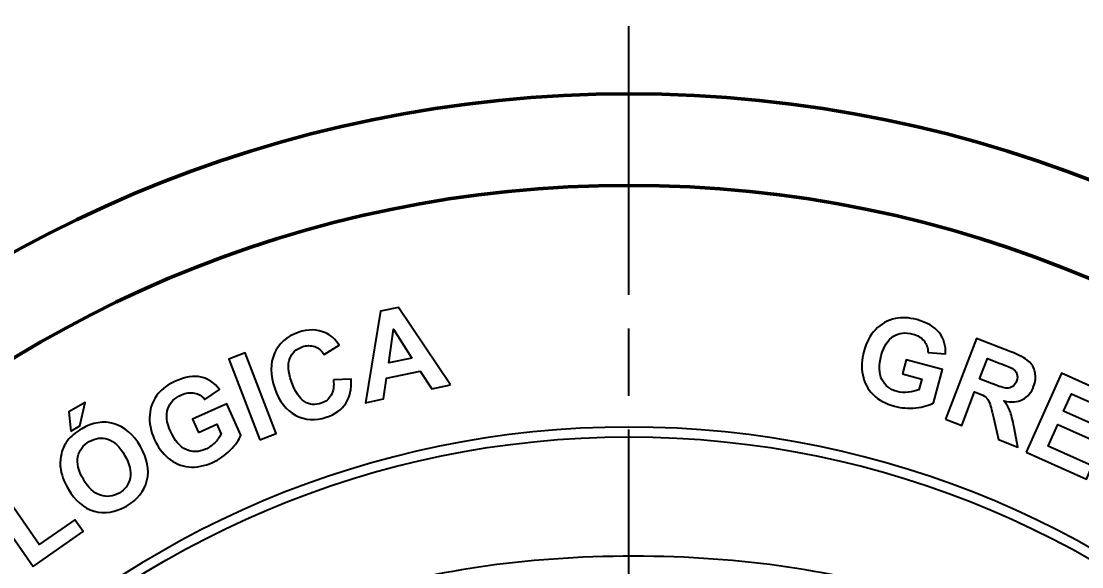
# Model space of a CAD drawing. Extents: x 0 to 616, y 0 to 436.
# Drawn here: x 473 to 544.1, y 346.5 to 383 of the extents above; entities that cross this region are included whole.
import ezdxf

# ---------------------------------------------------------------- set-up
doc = ezdxf.new("R2010")
doc.units = 0
doc.header["$LTSCALE"] = 1.5
doc.linetypes.add('AM_ISO08W050', pattern=[18, 12, -1.5, 3, -1.5])
doc.layers.get('0').update_dxf_attribs({"linetype": 'CONTINUOUS'})
doc.layers.get('Defpoints').update_dxf_attribs({"linetype": 'CONTINUOUS'})
for name, color, linetype, lineweight in [('AM_0', 7, 'CONTINUOUS', 50), ('AM_5', 3, 'CONTINUOUS', 25), ('AM_7', 4, 'AM_ISO08W050', 25)]:
    doc.layers.add(name, color=color, linetype=linetype, lineweight=lineweight)
doc.styles.get("Standard").update_dxf_attribs({"font": 'ISOCP.SHX'})
doc.dimstyles.new('AM_ISO', dxfattribs={"dimtxt": 3.5, "dimasz": 2.5, "dimexe": 1, "dimexo": 1, "dimgap": 1.5, "dimtad": 1, "dimdsep": 46, "dimtxsty": 'Standard', "dimcen": 0, "dimclrd": 256, "dimclre": 256, "dimclrt": 2, "dimadec": 0, "dimazin": 2, "dimtp": 0.1, "dimtm": 0.1, "dimtfac": 0.71, "dimtdec": 3, "dimtmove": 0, "dimatfit": 3, "dimfxl": 1, "dimlwd": -1, "dimlwe": -1, "dimarcsym": 0})

# ---------------------------------------------------------------- blocks, each defined once
blk = doc.blocks.new('*D38')
at = {"layer": 'AM_5', "transparency": 16777216}
blk.add_line((490.958, 270.081), (497.972, 277.095), dxfattribs=at)
for start, end in [(206.94921, 215.9746), (225, 270), (279.0254, 288.05079)]:
    blk.add_arc((513.762, 292.885), 23.831, start, end, dxfattribs=at)
for points in [[(494.952, 279.292), (494.001, 278.48), (496.912, 276.034)], [(517.55, 268.726), (517.452, 269.972), (513.762, 269.054)]]:
    blk.add_solid(points, dxfattribs=at)
at = {"layer": 'Defpoints', "color": 0, "transparency": 16777216}
for p in [(513.762, 383.05), (501.847, 272.247), (489.898, 269.02), (473.988, 253.11), (513.762, 202.72)]:
    blk.add_point(p, dxfattribs=at)
at = {"layer": 'AM_5', "color": 3, "transparency": 16777216, "insert": (506.508, 275.372), "char_height": 5.25, "attachment_point": 5, "rotation": 337.5}
blk.add_mtext('45°', dxfattribs=at)

msp = doc.modelspace()

# ---------------------------------------------------------------- linework, layer by layer
at = {"linetype": 'Continuous'}
msp.add_circle((513.762, 292.885), 79.175, dxfattribs=at)
for points, knots in [([(501.795, 358.704), (501.795, 358.704), (500.551, 358.44), (500.551, 358.44), (500.551, 358.44), (500.551, 358.44), (499.783, 359.621), (499.783, 359.621), (499.783, 359.621), (499.783, 359.621), (497.52, 359.14), (497.52, 359.14), (497.52, 359.14), (497.52, 359.14), (497.327, 357.755), (497.327, 357.755), (497.327, 357.755), (497.327, 357.755), (496.114, 357.497), (496.114, 357.497), (496.114, 357.497), (496.114, 357.497), (497.116, 363.627), (497.116, 363.627), (497.116, 363.627), (497.116, 363.627), (498.325, 363.884), (498.325, 363.884), (498.325, 363.884), (498.325, 363.884), (501.795, 358.704), (501.795, 358.704)], [0, 0, 0, 0, 0.111111, 0.111111, 0.111111, 0.111111, 0.222222, 0.222222, 0.222222, 0.222222, 0.333333, 0.333333, 0.333333, 0.333333, 0.444444, 0.444444, 0.444444, 0.444444, 0.555556, 0.555556, 0.555556, 0.555556, 0.666667, 0.666667, 0.666667, 0.666667, 0.777778, 0.777778, 0.777778, 0.777778, 1, 1, 1, 1]), ([(532.089, 359.431), (532.089, 359.431), (532.342, 360.373), (532.342, 360.373), (532.342, 360.373), (532.342, 360.373), (534.774, 359.721), (534.774, 359.721), (534.774, 359.721), (534.774, 359.721), (534.178, 357.494), (534.178, 357.494), (534.178, 357.494), (533.879, 357.328), (533.483, 357.218), (532.987, 357.164), (532.987, 357.164), (532.492, 357.111), (532.014, 357.146), (531.554, 357.269), (531.554, 357.269), (530.97, 357.426), (530.493, 357.685), (530.123, 358.046), (530.123, 358.046), (529.754, 358.409), (529.522, 358.846), (529.425, 359.362), (529.425, 359.362), (529.329, 359.877), (529.353, 360.403), (529.496, 360.939), (529.496, 360.939), (529.652, 361.521), (529.913, 362.006), (530.278, 362.394), (530.278, 362.394), (530.644, 362.78), (531.094, 363.032), (531.629, 363.146), (531.629, 363.146), (532.037, 363.237), (532.509, 363.209), (533.042, 363.066), (533.042, 363.066), (533.736, 362.881), (534.24, 362.589), (534.551, 362.195), (534.551, 362.195), (534.864, 361.799), (535.007, 361.329), (534.981, 360.785), (534.981, 360.785), (534.981, 360.785), (533.804, 360.876), (533.804, 360.876), (533.804, 360.876), (533.799, 361.171), (533.708, 361.429), (533.534, 361.646), (533.534, 361.646), (533.359, 361.863), (533.109, 362.015), (532.784, 362.102), (532.784, 362.102), (532.291, 362.234), (531.857, 362.183), (531.482, 361.949), (531.482, 361.949), (531.106, 361.713), (530.837, 361.288), (530.672, 360.673), (530.672, 360.673), (530.495, 360.01), (530.508, 359.472), (530.715, 359.061), (530.715, 359.061), (530.92, 358.65), (531.262, 358.381), (531.74, 358.253), (531.74, 358.253), (531.977, 358.19), (532.226, 358.173), (532.489, 358.202), (532.489, 358.202), (532.751, 358.231), (532.986, 358.289), (533.192, 358.375), (533.192, 358.375), (533.192, 358.375), (533.382, 359.084), (533.382, 359.084), (533.382, 359.084), (533.382, 359.084), (532.089, 359.431), (532.089, 359.431)], [0, 0, 0, 0, 0.04, 0.04, 0.04, 0.04, 0.08, 0.08, 0.08, 0.08, 0.12, 0.12, 0.12, 0.12, 0.16, 0.16, 0.16, 0.16, 0.2, 0.2, 0.2, 0.2, 0.24, 0.24, 0.24, 0.24, 0.28, 0.28, 0.28, 0.28, 0.32, 0.32, 0.32, 0.32, 0.36, 0.36, 0.36, 0.36, 0.4, 0.4, 0.4, 0.4, 0.44, 0.44, 0.44, 0.44, 0.48, 0.48, 0.48, 0.48, 0.52, 0.52, 0.52, 0.52, 0.56, 0.56, 0.56, 0.56, 0.6, 0.6, 0.6, 0.6, 0.64, 0.64, 0.64, 0.64, 0.68, 0.68, 0.68, 0.68, 0.72, 0.72, 0.72, 0.72, 0.76, 0.76, 0.76, 0.76, 0.8, 0.8, 0.8, 0.8, 0.84, 0.84, 0.84, 0.84, 0.88, 0.88, 0.88, 0.88, 0.92, 0.92, 0.92, 0.92, 1, 1, 1, 1]), ([(493.964, 359.047), (493.964, 359.047), (495.151, 359.076), (495.151, 359.076), (495.151, 359.076), (495.192, 358.422), (495.072, 357.885), (494.79, 357.462), (494.79, 357.462), (494.509, 357.042), (494.073, 356.73), (493.486, 356.527), (493.486, 356.527), (492.759, 356.277), (492.076, 356.32), (491.438, 356.655), (491.438, 356.655), (490.799, 356.99), (490.331, 357.589), (490.035, 358.449), (490.035, 358.449), (489.721, 359.36), (489.713, 360.148), (490.01, 360.815), (490.01, 360.815), (490.306, 361.48), (490.838, 361.945), (491.605, 362.209), (491.605, 362.209), (492.274, 362.44), (492.886, 362.43), (493.44, 362.177), (493.44, 362.177), (493.77, 362.03), (494.072, 361.758), (494.348, 361.362), (494.348, 361.362), (494.348, 361.362), (493.343, 360.724), (493.343, 360.724), (493.343, 360.724), (493.182, 360.987), (492.969, 361.164), (492.706, 361.258), (492.706, 361.258), (492.445, 361.351), (492.167, 361.347), (491.874, 361.246), (491.874, 361.246), (491.469, 361.106), (491.189, 360.847), (491.037, 360.469), (491.037, 360.469), (490.884, 360.091), (490.921, 359.577), (491.145, 358.924), (491.145, 358.924), (491.384, 358.232), (491.677, 357.782), (492.028, 357.575), (492.028, 357.575), (492.377, 357.366), (492.752, 357.331), (493.149, 357.468), (493.149, 357.468), (493.443, 357.569), (493.664, 357.749), (493.811, 358.009), (493.811, 358.009), (493.958, 358.268), (494.008, 358.614), (493.964, 359.047)], [0, 0, 0, 0, 0.052632, 0.052632, 0.052632, 0.052632, 0.105263, 0.105263, 0.105263, 0.105263, 0.157895, 0.157895, 0.157895, 0.157895, 0.210526, 0.210526, 0.210526, 0.210526, 0.263158, 0.263158, 0.263158, 0.263158, 0.315789, 0.315789, 0.315789, 0.315789, 0.368421, 0.368421, 0.368421, 0.368421, 0.421053, 0.421053, 0.421053, 0.421053, 0.473684, 0.473684, 0.473684, 0.473684, 0.526316, 0.526316, 0.526316, 0.526316, 0.578947, 0.578947, 0.578947, 0.578947, 0.631579, 0.631579, 0.631579, 0.631579, 0.684211, 0.684211, 0.684211, 0.684211, 0.736842, 0.736842, 0.736842, 0.736842, 0.789474, 0.789474, 0.789474, 0.789474, 0.842105, 0.842105, 0.842105, 0.842105, 0.894737, 0.894737, 0.894737, 0.894737, 1, 1, 1, 1]), ([(499.214, 360.497), (499.214, 360.497), (497.987, 362.432), (497.987, 362.432), (497.987, 362.432), (497.987, 362.432), (497.669, 360.168), (497.669, 360.168), (497.669, 360.168), (497.669, 360.168), (499.214, 360.497), (499.214, 360.497)], [0, 0, 0, 0, 0.25, 0.25, 0.25, 0.25, 0.5, 0.5, 0.5, 0.5, 1, 1, 1, 1]), ([(534.968, 356.395), (534.968, 356.395), (537.042, 361.799), (537.042, 361.799), (537.042, 361.799), (537.042, 361.799), (539.339, 360.917), (539.339, 360.917), (539.339, 360.917), (539.917, 360.696), (540.317, 360.486), (540.542, 360.288), (540.542, 360.288), (540.766, 360.091), (540.91, 359.838), (540.972, 359.53), (540.972, 359.53), (541.034, 359.22), (541.003, 358.907), (540.88, 358.588), (540.88, 358.588), (540.725, 358.183), (540.476, 357.892), (540.137, 357.72), (540.137, 357.72), (539.798, 357.548), (539.377, 357.518), (538.877, 357.632), (538.877, 357.632), (539.06, 357.403), (539.197, 357.177), (539.287, 356.953), (539.287, 356.953), (539.377, 356.729), (539.472, 356.358), (539.571, 355.838), (539.571, 355.838), (539.571, 355.838), (539.827, 354.53), (539.827, 354.53), (539.827, 354.53), (539.827, 354.53), (538.522, 355.031), (538.522, 355.031), (538.522, 355.031), (538.522, 355.031), (538.185, 356.51), (538.185, 356.51), (538.185, 356.51), (538.065, 357.038), (537.976, 357.376), (537.914, 357.525), (537.914, 357.525), (537.853, 357.674), (537.772, 357.79), (537.673, 357.876), (537.673, 357.876), (537.572, 357.961), (537.398, 358.051), (537.146, 358.148), (537.146, 358.148), (537.146, 358.148), (536.926, 358.232), (536.926, 358.232), (536.926, 358.232), (536.926, 358.232), (536.06, 355.976), (536.06, 355.976), (536.06, 355.976), (536.06, 355.976), (534.968, 356.395), (534.968, 356.395)], [0, 0, 0, 0, 0.052632, 0.052632, 0.052632, 0.052632, 0.105263, 0.105263, 0.105263, 0.105263, 0.157895, 0.157895, 0.157895, 0.157895, 0.210526, 0.210526, 0.210526, 0.210526, 0.263158, 0.263158, 0.263158, 0.263158, 0.315789, 0.315789, 0.315789, 0.315789, 0.368421, 0.368421, 0.368421, 0.368421, 0.421053, 0.421053, 0.421053, 0.421053, 0.473684, 0.473684, 0.473684, 0.473684, 0.526316, 0.526316, 0.526316, 0.526316, 0.578947, 0.578947, 0.578947, 0.578947, 0.631579, 0.631579, 0.631579, 0.631579, 0.684211, 0.684211, 0.684211, 0.684211, 0.736842, 0.736842, 0.736842, 0.736842, 0.789474, 0.789474, 0.789474, 0.789474, 0.842105, 0.842105, 0.842105, 0.842105, 0.894737, 0.894737, 0.894737, 0.894737, 1, 1, 1, 1]), ([(489.029, 355.027), (489.029, 355.027), (486.955, 360.43), (486.955, 360.43), (486.955, 360.43), (486.955, 360.43), (488.046, 360.849), (488.046, 360.849), (488.046, 360.849), (488.046, 360.849), (490.12, 355.445), (490.12, 355.445), (490.12, 355.445), (490.12, 355.445), (489.029, 355.027), (489.029, 355.027)], [0, 0, 0, 0, 0.2, 0.2, 0.2, 0.2, 0.4, 0.4, 0.4, 0.4, 0.6, 0.6, 0.6, 0.6, 1, 1, 1, 1]), ([(537.257, 359.095), (537.257, 359.095), (538.064, 358.786), (538.064, 358.786), (538.064, 358.786), (538.587, 358.585), (538.922, 358.48), (539.07, 358.474), (539.07, 358.474), (539.216, 358.469), (539.348, 358.506), (539.464, 358.586), (539.464, 358.586), (539.578, 358.666), (539.668, 358.786), (539.73, 358.948), (539.73, 358.948), (539.8, 359.131), (539.807, 359.296), (539.753, 359.445), (539.753, 359.445), (539.699, 359.594), (539.589, 359.717), (539.423, 359.815), (539.423, 359.815), (539.339, 359.861), (539.076, 359.969), (538.633, 360.139), (538.633, 360.139), (538.633, 360.139), (537.783, 360.465), (537.783, 360.465), (537.783, 360.465), (537.783, 360.465), (537.257, 359.095), (537.257, 359.095)], [0, 0, 0, 0, 0.1, 0.1, 0.1, 0.1, 0.2, 0.2, 0.2, 0.2, 0.3, 0.3, 0.3, 0.3, 0.4, 0.4, 0.4, 0.4, 0.5, 0.5, 0.5, 0.5, 0.6, 0.6, 0.6, 0.6, 0.7, 0.7, 0.7, 0.7, 0.8, 0.8, 0.8, 0.8, 1, 1, 1, 1]), ([(484.922, 355.52), (484.922, 355.52), (484.525, 356.411), (484.525, 356.411), (484.525, 356.411), (484.525, 356.411), (486.826, 357.436), (486.826, 357.436), (486.826, 357.436), (486.826, 357.436), (487.764, 355.329), (487.764, 355.329), (487.764, 355.329), (487.637, 355.013), (487.398, 354.678), (487.047, 354.324), (487.047, 354.324), (486.695, 353.971), (486.302, 353.697), (485.867, 353.503), (485.867, 353.503), (485.314, 353.257), (484.78, 353.158), (484.266, 353.207), (484.266, 353.207), (483.751, 353.256), (483.295, 353.45), (482.895, 353.79), (482.895, 353.79), (482.496, 354.13), (482.184, 354.553), (481.958, 355.06), (481.958, 355.06), (481.713, 355.61), (481.611, 356.152), (481.65, 356.683), (481.65, 356.683), (481.691, 357.213), (481.882, 357.692), (482.227, 358.118), (482.227, 358.118), (482.487, 358.445), (482.87, 358.72), (483.375, 358.945), (483.375, 358.945), (484.031, 359.237), (484.606, 359.328), (485.096, 359.217), (485.096, 359.217), (485.588, 359.106), (485.995, 358.831), (486.318, 358.392), (486.318, 358.392), (486.318, 358.392), (485.346, 357.722), (485.346, 357.722), (485.346, 357.722), (485.155, 357.948), (484.923, 358.091), (484.651, 358.15), (484.651, 358.15), (484.378, 358.209), (484.089, 358.17), (483.781, 358.033), (483.781, 358.033), (483.315, 357.825), (483.01, 357.512), (482.865, 357.094), (482.865, 357.094), (482.722, 356.675), (482.78, 356.175), (483.04, 355.593), (483.04, 355.593), (483.319, 354.967), (483.668, 354.557), (484.087, 354.367), (484.087, 354.367), (484.505, 354.177), (484.94, 354.184), (485.392, 354.385), (485.392, 354.385), (485.616, 354.485), (485.82, 354.629), (486.007, 354.817), (486.007, 354.817), (486.192, 355.004), (486.337, 355.197), (486.443, 355.393), (486.443, 355.393), (486.443, 355.393), (486.145, 356.064), (486.145, 356.064), (486.145, 356.064), (486.145, 356.064), (484.922, 355.52), (484.922, 355.52)], [0, 0, 0, 0, 0.04, 0.04, 0.04, 0.04, 0.08, 0.08, 0.08, 0.08, 0.12, 0.12, 0.12, 0.12, 0.16, 0.16, 0.16, 0.16, 0.2, 0.2, 0.2, 0.2, 0.24, 0.24, 0.24, 0.24, 0.28, 0.28, 0.28, 0.28, 0.32, 0.32, 0.32, 0.32, 0.36, 0.36, 0.36, 0.36, 0.4, 0.4, 0.4, 0.4, 0.44, 0.44, 0.44, 0.44, 0.48, 0.48, 0.48, 0.48, 0.52, 0.52, 0.52, 0.52, 0.56, 0.56, 0.56, 0.56, 0.6, 0.6, 0.6, 0.6, 0.64, 0.64, 0.64, 0.64, 0.68, 0.68, 0.68, 0.68, 0.72, 0.72, 0.72, 0.72, 0.76, 0.76, 0.76, 0.76, 0.8, 0.8, 0.8, 0.8, 0.84, 0.84, 0.84, 0.84, 0.88, 0.88, 0.88, 0.88, 0.92, 0.92, 0.92, 0.92, 1, 1, 1, 1]), ([(540.388, 354.185), (540.388, 354.185), (542.743, 359.472), (542.743, 359.472), (542.743, 359.472), (542.743, 359.472), (546.663, 357.727), (546.663, 357.727), (546.663, 357.727), (546.663, 357.727), (546.264, 356.832), (546.264, 356.832), (546.264, 356.832), (546.264, 356.832), (543.412, 358.102), (543.412, 358.102), (543.412, 358.102), (543.412, 358.102), (542.89, 356.93), (542.89, 356.93), (542.89, 356.93), (542.89, 356.93), (545.544, 355.748), (545.544, 355.748), (545.544, 355.748), (545.544, 355.748), (545.148, 354.858), (545.148, 354.858), (545.148, 354.858), (545.148, 354.858), (542.494, 356.04), (542.494, 356.04), (542.494, 356.04), (542.494, 356.04), (541.853, 354.601), (541.853, 354.601), (541.853, 354.601), (541.853, 354.601), (544.806, 353.286), (544.806, 353.286), (544.806, 353.286), (544.806, 353.286), (544.409, 352.394), (544.409, 352.394), (544.409, 352.394), (544.409, 352.394), (540.388, 354.185), (540.388, 354.185)], [0, 0, 0, 0, 0.076923, 0.076923, 0.076923, 0.076923, 0.153846, 0.153846, 0.153846, 0.153846, 0.230769, 0.230769, 0.230769, 0.230769, 0.307692, 0.307692, 0.307692, 0.307692, 0.384615, 0.384615, 0.384615, 0.384615, 0.461538, 0.461538, 0.461538, 0.461538, 0.538462, 0.538462, 0.538462, 0.538462, 0.615385, 0.615385, 0.615385, 0.615385, 0.692308, 0.692308, 0.692308, 0.692308, 0.769231, 0.769231, 0.769231, 0.769231, 0.846154, 0.846154, 0.846154, 0.846154, 1, 1, 1, 1]), ([(476.363, 355.608), (476.363, 355.608), (476.244, 356.902), (476.244, 356.902), (476.244, 356.902), (476.244, 356.902), (477.321, 357.524), (477.321, 357.524), (477.321, 357.524), (477.321, 357.524), (476.971, 355.959), (476.971, 355.959), (476.971, 355.959), (476.971, 355.959), (476.363, 355.608), (476.363, 355.608)], [0, 0, 0, 0, 0.2, 0.2, 0.2, 0.2, 0.4, 0.4, 0.4, 0.4, 0.6, 0.6, 0.6, 0.6, 1, 1, 1, 1]), ([(476.184, 351.739), (475.889, 352.25), (475.718, 352.722), (475.671, 353.157), (475.671, 353.157), (475.638, 353.478), (475.661, 353.797), (475.741, 354.114), (475.741, 354.114), (475.821, 354.43), (475.95, 354.705), (476.128, 354.939), (476.128, 354.939), (476.364, 355.252), (476.686, 355.525), (477.094, 355.761), (477.094, 355.761), (477.833, 356.187), (478.556, 356.3), (479.264, 356.097), (479.264, 356.097), (479.972, 355.896), (480.561, 355.386), (481.032, 354.57), (481.032, 354.57), (481.5, 353.761), (481.645, 353.001), (481.469, 352.289), (481.469, 352.289), (481.292, 351.579), (480.836, 351.01), (480.101, 350.586), (480.101, 350.586), (479.355, 350.155), (478.631, 350.041), (477.929, 350.24), (477.929, 350.24), (477.226, 350.442), (476.645, 350.942), (476.184, 351.739)], [0, 0, 0, 0, 0.090909, 0.090909, 0.090909, 0.090909, 0.181818, 0.181818, 0.181818, 0.181818, 0.272727, 0.272727, 0.272727, 0.272727, 0.363636, 0.363636, 0.363636, 0.363636, 0.454545, 0.454545, 0.454545, 0.454545, 0.545455, 0.545455, 0.545455, 0.545455, 0.636364, 0.636364, 0.636364, 0.636364, 0.727273, 0.727273, 0.727273, 0.727273, 0.818182, 0.818182, 0.818182, 0.818182, 1, 1, 1, 1]), ([(513.762, 355.873), (531.156, 355.873), (546.903, 348.823), (558.302, 337.424), (558.302, 337.424), (569.701, 326.026), (576.751, 310.278), (576.751, 292.885), (576.751, 292.885), (576.751, 275.491), (569.701, 259.744), (558.302, 248.345), (558.302, 248.345), (546.903, 236.947), (531.156, 229.896), (513.762, 229.896), (513.762, 229.896), (496.369, 229.896), (480.622, 236.947), (469.223, 248.345), (469.223, 248.345), (457.824, 259.744), (450.774, 275.491), (450.774, 292.885), (450.774, 292.885), (450.774, 310.278), (457.824, 326.026), (469.223, 337.424), (469.223, 337.424), (480.622, 348.823), (496.369, 355.873), (513.762, 355.873)], [0, 0, 0, 0, 0.111111, 0.111111, 0.111111, 0.111111, 0.222222, 0.222222, 0.222222, 0.222222, 0.333333, 0.333333, 0.333333, 0.333333, 0.444444, 0.444444, 0.444444, 0.444444, 0.555556, 0.555556, 0.555556, 0.555556, 0.666667, 0.666667, 0.666667, 0.666667, 0.777778, 0.777778, 0.777778, 0.777778, 1, 1, 1, 1]), ([(557.836, 336.958), (546.556, 348.237), (530.974, 355.214), (513.762, 355.214), (513.762, 355.214), (496.551, 355.214), (480.969, 348.237), (469.689, 336.958), (469.689, 336.958), (458.41, 325.679), (451.434, 310.096), (451.434, 292.885), (451.434, 292.885), (451.434, 275.673), (458.41, 260.091), (469.689, 248.812), (469.689, 248.812), (480.969, 237.532), (496.551, 230.556), (513.762, 230.556), (513.762, 230.556), (530.974, 230.556), (546.556, 237.532), (557.836, 248.812), (557.836, 248.812), (569.115, 260.091), (576.091, 275.673), (576.091, 292.885), (576.091, 292.885), (576.091, 310.096), (569.115, 325.679), (557.836, 336.958)], [0, 0, 0, 0, 0.111111, 0.111111, 0.111111, 0.111111, 0.222222, 0.222222, 0.222222, 0.222222, 0.333333, 0.333333, 0.333333, 0.333333, 0.444444, 0.444444, 0.444444, 0.444444, 0.555556, 0.555556, 0.555556, 0.555556, 0.666667, 0.666667, 0.666667, 0.666667, 0.777778, 0.777778, 0.777778, 0.777778, 1, 1, 1, 1]), ([(477.207, 352.374), (477.535, 351.807), (477.915, 351.453), (478.346, 351.311), (478.346, 351.311), (478.777, 351.169), (479.194, 351.216), (479.598, 351.449), (479.598, 351.449), (480.001, 351.681), (480.249, 352.017), (480.339, 352.459), (480.339, 352.459), (480.429, 352.898), (480.308, 353.408), (479.972, 353.989), (479.972, 353.989), (479.64, 354.564), (479.267, 354.919), (478.852, 355.058), (478.852, 355.058), (478.437, 355.195), (478.021, 355.143), (477.604, 354.902), (477.604, 354.902), (477.186, 354.661), (476.933, 354.323), (476.843, 353.89), (476.843, 353.89), (476.753, 353.457), (476.874, 352.952), (477.207, 352.374)], [0, 0, 0, 0, 0.111111, 0.111111, 0.111111, 0.111111, 0.222222, 0.222222, 0.222222, 0.222222, 0.333333, 0.333333, 0.333333, 0.333333, 0.444444, 0.444444, 0.444444, 0.444444, 0.555556, 0.555556, 0.555556, 0.555556, 0.666667, 0.666667, 0.666667, 0.666667, 0.777778, 0.777778, 0.777778, 0.777778, 1, 1, 1, 1]), ([(473.848, 346.532), (473.848, 346.532), (470.555, 351.235), (470.555, 351.235), (470.555, 351.235), (470.555, 351.235), (471.512, 351.905), (471.512, 351.905), (471.512, 351.905), (471.512, 351.905), (474.245, 348.002), (474.245, 348.002), (474.245, 348.002), (474.245, 348.002), (476.625, 349.668), (476.625, 349.668), (476.625, 349.668), (476.625, 349.668), (477.185, 348.869), (477.185, 348.869), (477.185, 348.869), (477.185, 348.869), (473.848, 346.532), (473.848, 346.532)], [0, 0, 0, 0, 0.142857, 0.142857, 0.142857, 0.142857, 0.285714, 0.285714, 0.285714, 0.285714, 0.428571, 0.428571, 0.428571, 0.428571, 0.571429, 0.571429, 0.571429, 0.571429, 0.714286, 0.714286, 0.714286, 0.714286, 1, 1, 1, 1]), ([(514.061, 347.228), (521.392, 347.228), (528.053, 346.182), (532.887, 344.494), (532.887, 344.494), (537.836, 342.767), (540.904, 340.345), (540.904, 337.643), (540.904, 337.643), (540.904, 334.941), (537.836, 332.518), (532.887, 330.791), (532.887, 330.791), (528.053, 329.103), (521.391, 328.057), (514.061, 328.057), (514.061, 328.057), (506.731, 328.057), (500.069, 329.103), (495.236, 330.791), (495.236, 330.791), (490.287, 332.518), (487.218, 334.941), (487.218, 337.643), (487.218, 337.643), (487.218, 340.345), (490.287, 342.767), (495.236, 344.494), (495.236, 344.494), (500.069, 346.182), (506.731, 347.228), (514.061, 347.228)], [0, 0, 0, 0, 0.111111, 0.111111, 0.111111, 0.111111, 0.222222, 0.222222, 0.222222, 0.222222, 0.333333, 0.333333, 0.333333, 0.333333, 0.444444, 0.444444, 0.444444, 0.444444, 0.555556, 0.555556, 0.555556, 0.555556, 0.666667, 0.666667, 0.666667, 0.666667, 0.777778, 0.777778, 0.777778, 0.777778, 1, 1, 1, 1])]:
    msp.add_open_spline(points, degree=3, knots=knots, dxfattribs=at)
at = {"layer": 'AM_0'}
for radius in [85.3, 79.175]:
    msp.add_circle((513.762, 292.885), radius, dxfattribs=at)
at = {"layer": 'AM_7'}
msp.add_line((513.762, 202.72), (513.762, 383.05), dxfattribs=at)

# ---------------------------------------------------------------- dimensions: what is measured, and where the dimension line sits
at = {"layer": 'AM_5'}
dim = msp.add_angular_dim_2l(base=(501.847, 272.247), line1=((513.762, 202.72), (513.762, 383.05)), line2=((489.898, 269.02), (473.988, 253.11)), dimstyle='AM_ISO', override={"dimscale": 1.5, "dimclrt": 3, "dimadec": 2, "dimtp": 0, "dimtm": 0.12, "dimtdec": 2}, dxfattribs=at)
dim.commit()
dim.dimension.update_dxf_attribs({"geometry": '*D38', "text_midpoint": (506.508, 275.372)})

doc.saveas('drawing.dxf')
